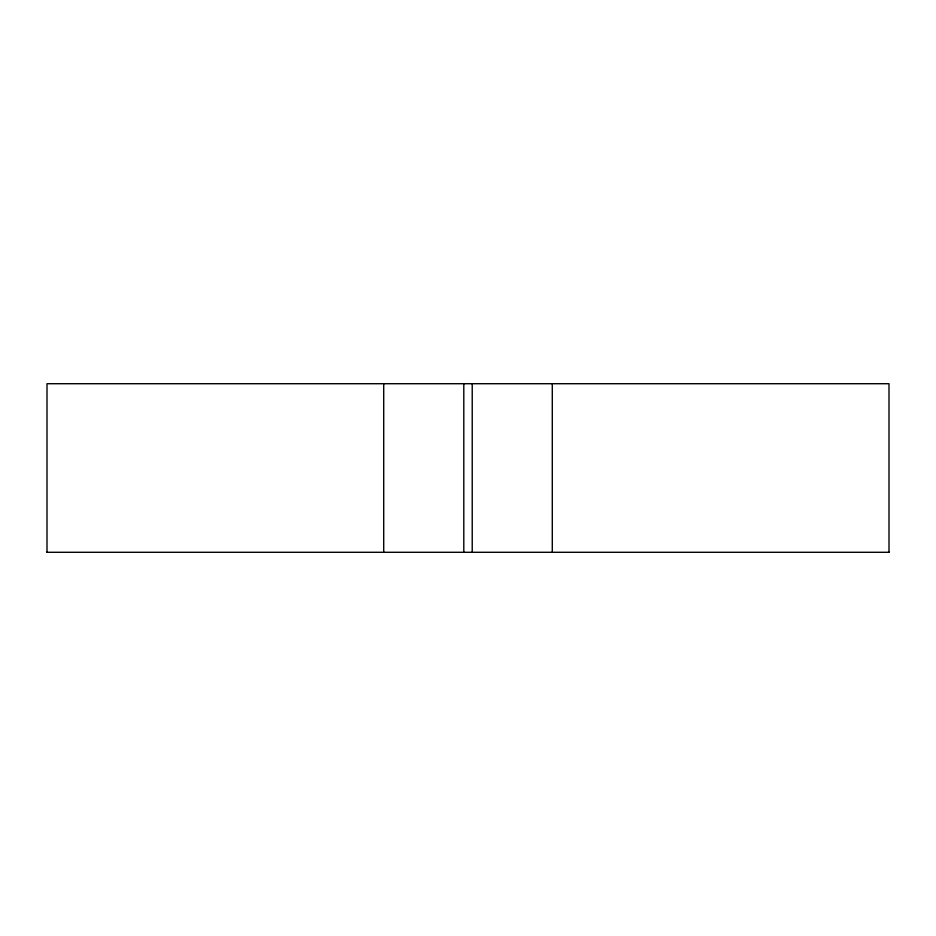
<?xml version="1.0" encoding="UTF-8"?>
<svg xmlns="http://www.w3.org/2000/svg" width="936" height="936" viewBox="0 0 936 936"><rect width="100%" height="100%" fill="white"/><g stroke="black" fill="none" stroke-linecap="round" stroke-linejoin="round"><path stroke-width="1.4" d="M46.8 552.287L889.2 552.287M889.001 552.287L889.001 383.713L46.999 383.713L46.999 552.287M552.287 383.713L552.287 552.287M472.224 383.713L472.224 552.287M463.8 383.713L463.8 552.287M383.713 383.713L383.713 552.287"/></g></svg>
